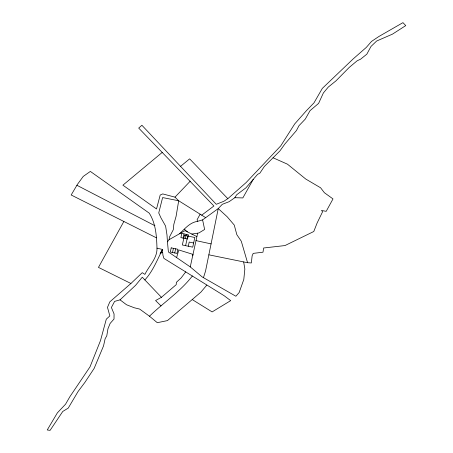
<?xml version="1.0" encoding="UTF-8"?>
<svg xmlns="http://www.w3.org/2000/svg" width="453" height="453" viewBox="0 0 453 453"><rect width="100%" height="100%" fill="white"/><g stroke="black" fill="none" stroke-linecap="round" stroke-linejoin="round"><path stroke-width="0.68" d="M156.41 237.825L71.172 194.988L77.384 184.45L83.233 176.432L90.345 171.421L149.28 213.176C155.911 223.714 156.579 236.064 156.987 248.148C157.367 258.227 149.009 265.832 144.909 274.393L142.259 272.678L130.917 283.493L109.824 301.857L107.48 307.372L109.847 315.905L106.302 319.167L100.509 340.548L90.017 366.851L69.938 396.624L65.555 404.189L57.384 412.842L47.237 429.971L50.102 430.35L62.757 411.466L68.227 408.113L78.069 391.517L84.954 382.304L94.15 368.397L103.55 345.865L105.13 338.736L106.778 335.854L107.95 328.782L110.147 323.408L114.014 319.042L114.065 313.957L111.404 307.491L114.609 301.392L120.034 299.846L135.606 285.288L142.265 277.208L161.432 297.31L176.223 284.665L176.359 282.338L181.16 277.91L185.741 271.868M243.669 261.919L244.841 269.008L243.805 279.456L239.139 292.559L235.877 296.251L202.191 276.936L190.254 266.908L168.403 251.964L167.44 241.84L169.065 239.688L169.62 236.755L173.267 229.762L173.833 224.354L176.092 216.336L178.692 200.764L174.988 197.146L162.735 193.912L160.192 195.039L156.517 208.963L122.905 185.181L162.282 152.367M172.514 252.491L173.42 248.335M174.739 252.955L175.645 248.799M183.103 238.068L184.009 233.918M185.322 238.533L186.234 234.382M185.622 245.668L187.735 236.013M188.289 246.222L189.201 242.066L193.641 242.995M201.71 215.164L213.907 205.996L138.703 128.091L141.902 125.266L216.268 204.303L223.912 201.251L227.819 198.674L246.07 182.61L280.73 145.906L294.699 123.935L306.296 110.815L313.98 102.865L322.343 88.363L352.983 59.094L366.256 47.446L371.534 41.416L378.827 36.529L402.955 22.65L405.763 25.6L392.468 34.139L376.636 41.025L371.001 46.444L366.828 54.167L360.548 59.218L357.185 60.764L349.184 67.457L335.956 80.872L328.295 87.061L323.368 92.973L318.612 103.375L310.05 110.651L305.265 119.116L298.952 125.73L296.466 130.515L284.977 143.873L279.92 150.923L264.376 166.438L259.869 173.159L257.604 174.331L245.939 187.819L236.579 194.864L234.841 197.706L229.11 201.698L222.287 204.314L218.244 208.578L202.604 219.881L204.631 229.473L198.969 232.91L197.644 233.187L190.254 266.908M192.689 255.837L193.012 254.393L178.816 249.971L176.602 257.57M203.454 277.672L205.554 271.047L218.244 208.578L227.219 216.811L234.258 225.073L236.834 234.671L241.285 241.228L247.565 262.712L251.358 262.95L252.128 255.837L253.204 253.38L262.983 252.196L263.635 247.995L284.982 245.56L313.793 231.5L317.14 222.955L322.615 211.687L321.454 210.458L326.2 211.336L333 198.907L324.382 192.718L320.611 187.797L305.769 179.048L287.462 164.179L273.051 157.78M200.135 214.178L197.1 219.722L197.553 221.347L202.604 219.881M123.862 221.466L98.46 267.389L130.917 283.493M253.261 179.36L242.842 197.927L234.841 197.706M144.852 279.954C152.893 271.222 157.146 260.033 162.389 249.756L162.961 255.328L163.912 258.403L224.105 295.69L230.69 300.628L212.129 311.913L192.219 299.558L167.44 320.605L157.293 322.695L149.473 316.205L139.643 309.071L134.247 307.763L126.551 304.767L120.034 299.846M206.761 285.175L200.945 292.072L192.219 299.558M192.383 275.962C180.339 291.613 163.556 302.508 149.473 316.205M174.988 197.146L190.26 181.16M179.49 233.793C184.852 228.81 189.824 222.429 197.553 221.347M180.56 166.342L189.643 158.85L227.819 198.674M169.065 239.688L185.017 230.662L196.896 236.608M161.432 297.31L155.583 300.543L161.025 305.922M162.661 252.378L160.085 253.47L162.559 249.49L156.987 248.148M191.783 234.048L197.644 233.187M208.878 254.824L247.565 262.712M196.019 240.622L211.115 243.895M76.902 185.271L154.937 225.741M205.486 217.536L178.692 200.764L162.61 197.57L158.743 212.955L160.894 217.74L165.6 226.075L166.998 235.005L167.44 241.84M184.354 229.184L187.412 231.862M171.2 247.87L170.294 252.027L176.959 253.42L177.865 249.263L171.2 247.87M181.789 233.454L180.877 237.61L187.548 238.997L188.454 234.841L181.789 233.454M184.456 235.328L182.344 244.982L192.735 247.151L194.847 237.497L184.456 235.328"/></g></svg>
